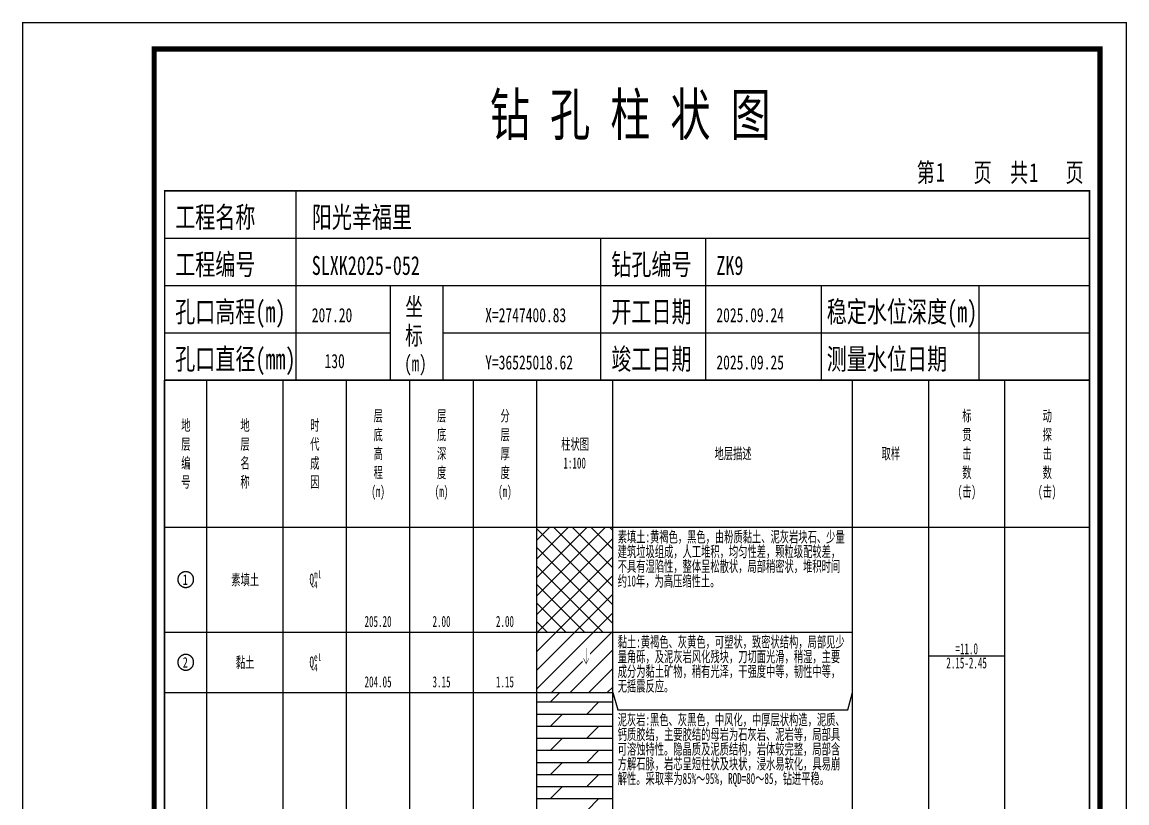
# Model space of a CAD drawing. Header units: millimetres. Extents: x 1264 to 9491, y 619 to 916.
# Drawn here: x 3045.8 to 3256.1, y 767.4 to 916 of the extents above; entities that cross this region are included whole.
import ezdxf
from ezdxf.enums import TextEntityAlignment as Align

# ---------------------------------------------------------------- set-up
doc = ezdxf.new("R2010")
doc.units = ezdxf.units.MM
doc.layers.add('GICAD_POU_TEXTS', color=7, linetype='Continuous')
doc.styles.add('LZ_FONT', font='simfang_0.ttf', dxfattribs={"width": 0.7, "height": 8})
doc.styles.add('成果图图块', font='simfang_0.ttf', dxfattribs={"height": 2.5})
doc.styles.add('成果图表体', font='simfang_0.ttf', dxfattribs={"width": 0.6, "height": 2.1})

# ---------------------------------------------------------------- blocks, each defined once
blk = doc.blocks.new('ZZT_DCBH_Z.dwg14', base_point=(-0.02, 0))
at = {"color": 7}
blk.add_polyline3d([(-1.52, 0.02, 0), (-1.52, -0.06, 0), (-1.52, -0.13, 0), (-1.51, -0.2, 0), (-1.5, -0.28, 0), (-1.48, -0.35, 0), (-1.46, -0.42, 0), (-1.44, -0.49, 0), (-1.41, -0.56, 0), (-1.38, -0.63, 0), (-1.35, -0.69, 0), (-1.31, -0.76, 0), (-1.27, -0.82, 0), (-1.23, -0.88, 0), (-1.18, -0.94, 0), (-1.14, -0.99, 0), (-1.09, -1.04, 0), (-1.03, -1.1, 0), (-0.98, -1.14, 0), (-0.92, -1.19, 0), (-0.86, -1.23, 0), (-0.8, -1.27, 0), (-0.73, -1.31, 0), (-0.67, -1.34, 0), (-0.6, -1.37, 0), (-0.53, -1.4, 0), (-0.46, -1.42, 0), (-0.39, -1.44, 0), (-0.32, -1.46, 0), (-0.25, -1.47, 0), (-0.17, -1.48, 0), (-0.1, -1.48, 0), (-0.02, -1.48, 0), (0.05, -1.48, 0), (0.12, -1.48, 0), (0.2, -1.47, 0), (0.27, -1.46, 0), (0.34, -1.44, 0), (0.41, -1.42, 0), (0.48, -1.4, 0), (0.55, -1.37, 0), (0.62, -1.34, 0), (0.68, -1.31, 0), (0.75, -1.27, 0), (0.81, -1.23, 0), (0.87, -1.19, 0), (0.93, -1.14, 0), (0.98, -1.1, 0), (1.04, -1.04, 0), (1.09, -0.99, 0), (1.13, -0.94, 0), (1.18, -0.88, 0), (1.22, -0.82, 0), (1.26, -0.76, 0), (1.3, -0.69, 0), (1.33, -0.63, 0), (1.36, -0.56, 0), (1.39, -0.49, 0), (1.41, -0.42, 0), (1.43, -0.35, 0), (1.45, -0.28, 0), (1.46, -0.2, 0), (1.47, -0.13, 0), (1.47, -0.06, 0), (1.48, 0.02, 0), (1.47, 0.09, 0), (1.47, 0.16, 0), (1.46, 0.24, 0), (1.45, 0.31, 0), (1.43, 0.38, 0), (1.41, 0.45, 0), (1.39, 0.52, 0), (1.36, 0.59, 0), (1.33, 0.66, 0), (1.3, 0.72, 0), (1.26, 0.79, 0), (1.22, 0.85, 0), (1.18, 0.91, 0), (1.13, 0.97, 0), (1.09, 1.02, 0), (1.04, 1.08, 0), (0.98, 1.13, 0), (0.93, 1.18, 0), (0.87, 1.22, 0), (0.81, 1.26, 0), (0.75, 1.3, 0), (0.68, 1.34, 0), (0.62, 1.37, 0), (0.55, 1.4, 0), (0.48, 1.43, 0), (0.41, 1.45, 0), (0.34, 1.47, 0), (0.27, 1.49, 0), (0.2, 1.5, 0), (0.12, 1.51, 0), (0.05, 1.51, 0), (-0.02, 1.52, 0), (-0.1, 1.51, 0), (-0.17, 1.51, 0), (-0.25, 1.5, 0), (-0.32, 1.49, 0), (-0.39, 1.47, 0), (-0.46, 1.45, 0), (-0.53, 1.43, 0), (-0.6, 1.4, 0), (-0.67, 1.37, 0), (-0.73, 1.34, 0), (-0.8, 1.3, 0), (-0.86, 1.26, 0), (-0.92, 1.22, 0), (-0.98, 1.18, 0), (-1.03, 1.13, 0), (-1.09, 1.08, 0), (-1.14, 1.02, 0), (-1.18, 0.97, 0), (-1.23, 0.91, 0), (-1.27, 0.85, 0), (-1.31, 0.79, 0), (-1.35, 0.72, 0), (-1.38, 0.66, 0), (-1.41, 0.59, 0), (-1.44, 0.52, 0), (-1.46, 0.45, 0), (-1.48, 0.38, 0), (-1.5, 0.31, 0), (-1.51, 0.24, 0), (-1.52, 0.16, 0), (-1.52, 0.09, 0), (-1.52, 0.02, 0)], dxfattribs=at)
at = {"layer": 'GICAD_POU_TEXTS', "color": 7, "style": '成果图图块', "width": 0.7}
blk.add_text('1', height=2, dxfattribs=at).set_placement((-0.11, -0.99), align=Align.CENTER)
blk = doc.blocks.new('ZZT_DCBH_Z.dwg15', base_point=(-0.02, 0))
at = {"color": 7}
blk.add_polyline3d([(-1.52, 0.02, 0), (-1.52, -0.06, 0), (-1.52, -0.13, 0), (-1.51, -0.2, 0), (-1.5, -0.28, 0), (-1.48, -0.35, 0), (-1.46, -0.42, 0), (-1.44, -0.49, 0), (-1.41, -0.56, 0), (-1.38, -0.63, 0), (-1.35, -0.69, 0), (-1.31, -0.76, 0), (-1.27, -0.82, 0), (-1.23, -0.88, 0), (-1.18, -0.94, 0), (-1.14, -0.99, 0), (-1.09, -1.04, 0), (-1.03, -1.1, 0), (-0.98, -1.14, 0), (-0.92, -1.19, 0), (-0.86, -1.23, 0), (-0.8, -1.27, 0), (-0.73, -1.31, 0), (-0.67, -1.34, 0), (-0.6, -1.37, 0), (-0.53, -1.4, 0), (-0.46, -1.42, 0), (-0.39, -1.44, 0), (-0.32, -1.46, 0), (-0.25, -1.47, 0), (-0.17, -1.48, 0), (-0.1, -1.48, 0), (-0.02, -1.48, 0), (0.05, -1.48, 0), (0.12, -1.48, 0), (0.2, -1.47, 0), (0.27, -1.46, 0), (0.34, -1.44, 0), (0.41, -1.42, 0), (0.48, -1.4, 0), (0.55, -1.37, 0), (0.62, -1.34, 0), (0.68, -1.31, 0), (0.75, -1.27, 0), (0.81, -1.23, 0), (0.87, -1.19, 0), (0.93, -1.14, 0), (0.98, -1.1, 0), (1.04, -1.04, 0), (1.09, -0.99, 0), (1.13, -0.94, 0), (1.18, -0.88, 0), (1.22, -0.82, 0), (1.26, -0.76, 0), (1.3, -0.69, 0), (1.33, -0.63, 0), (1.36, -0.56, 0), (1.39, -0.49, 0), (1.41, -0.42, 0), (1.43, -0.35, 0), (1.45, -0.28, 0), (1.46, -0.2, 0), (1.47, -0.13, 0), (1.47, -0.06, 0), (1.48, 0.02, 0), (1.47, 0.09, 0), (1.47, 0.16, 0), (1.46, 0.24, 0), (1.45, 0.31, 0), (1.43, 0.38, 0), (1.41, 0.45, 0), (1.39, 0.52, 0), (1.36, 0.59, 0), (1.33, 0.66, 0), (1.3, 0.72, 0), (1.26, 0.79, 0), (1.22, 0.85, 0), (1.18, 0.91, 0), (1.13, 0.97, 0), (1.09, 1.02, 0), (1.04, 1.08, 0), (0.98, 1.13, 0), (0.93, 1.18, 0), (0.87, 1.22, 0), (0.81, 1.26, 0), (0.75, 1.3, 0), (0.68, 1.34, 0), (0.62, 1.37, 0), (0.55, 1.4, 0), (0.48, 1.43, 0), (0.41, 1.45, 0), (0.34, 1.47, 0), (0.27, 1.49, 0), (0.2, 1.5, 0), (0.12, 1.51, 0), (0.05, 1.51, 0), (-0.02, 1.52, 0), (-0.1, 1.51, 0), (-0.17, 1.51, 0), (-0.25, 1.5, 0), (-0.32, 1.49, 0), (-0.39, 1.47, 0), (-0.46, 1.45, 0), (-0.53, 1.43, 0), (-0.6, 1.4, 0), (-0.67, 1.37, 0), (-0.73, 1.34, 0), (-0.8, 1.3, 0), (-0.86, 1.26, 0), (-0.92, 1.22, 0), (-0.98, 1.18, 0), (-1.03, 1.13, 0), (-1.09, 1.08, 0), (-1.14, 1.02, 0), (-1.18, 0.97, 0), (-1.23, 0.91, 0), (-1.27, 0.85, 0), (-1.31, 0.79, 0), (-1.35, 0.72, 0), (-1.38, 0.66, 0), (-1.41, 0.59, 0), (-1.44, 0.52, 0), (-1.46, 0.45, 0), (-1.48, 0.38, 0), (-1.5, 0.31, 0), (-1.51, 0.24, 0), (-1.52, 0.16, 0), (-1.52, 0.09, 0), (-1.52, 0.02, 0)], dxfattribs=at)
at = {"layer": 'GICAD_POU_TEXTS', "color": 7, "style": '成果图图块', "width": 0.7}
blk.add_text('2', height=2, dxfattribs=at).set_placement((-0.11, -0.99), align=Align.CENTER)
blk = doc.blocks.new('zztSLbg.dwg', base_point=(0.5, 1.5))
blk.add_wipeout([(-0.2, -0.2), (1.2, -0.2), (1.2, 3.2), (-0.2, 3.2)])
at = {"color": 7, "const_width": 0.1}
for points in [[(0.5, 3), (0.5, 0)], [(0, 1), (0.5, 0), (1, 1)]]:
    blk.add_lwpolyline(points, dxfattribs=at)
blk = doc.blocks.new('柱状图图框模板-(昇龙标准).dwg8', base_point=(27, 229))
for p, q in [((52, 229), (52, 265)), ((27, 256), (203, 256)), ((110, 229), (110, 256)), ((130, 229), (130, 256)), ((27, 247), (203, 247)), ((70, 229), (70, 247)), ((80, 229), (80, 247)), ((152, 229), (152, 247)), ((182, 229), (182, 247)), ((27, 238), (70, 238)), ((80, 238), (203, 238))]:
    blk.add_line(p, q)
for points, const_width in [([(0, 0), (210, 0), (210, 297), (0, 297)], 0.25), ([(25, 5), (205, 5), (205, 292), (25, 292)], 1), ([(27, 265), (203, 265), (203, 17), (27, 17)], 0.3)]:
    blk.add_lwpolyline(points, close=True, dxfattribs=dict(const_width=const_width))
at = {"const_width": 0.3}
blk.add_lwpolyline([(27, 229), (203, 229)], dxfattribs=at)
at = {"style": 'LZ_FONT', "width": 0.7}
for s, height, p in [('钻 孔 柱 状 图', 8, (88.9, 275.54)), ('第', 3.6, (170.12, 266.7)), ('1', 3.6, (173.78, 266.75)), ('页', 3.6, (180.96, 266.7)), ('共', 3.6, (187.88, 266.7)), ('1', 3.6, (191.54, 266.7)), ('页', 3.6, (198.44, 266.7)), ('工程名称', 4, (29, 258)), ('阳光幸福里', 4, (55, 258)), ('工程编号', 4, (29, 249)), ('SLXK2025-052', 3.6, (55, 249)), ('钻孔编号', 4, (112, 249)), ('ZK9', 3.6, (132, 249)), ('孔口高程(m)', 4, (29, 240)), ('坐', 3.5, (72.79, 241.24)), ('开工日期', 4, (112, 240)), ('稳定水位深度(m)', 4, (153, 240)), ('207.20', 2.7, (55, 240)), ('X=2747400.83', 2.7, (88, 240)), ('2025.09.24', 2.7, (132, 240)), ('标', 3.5, (72.79, 235.7)), ('孔口直径(mm)', 4, (29, 231)), ('竣工日期', 4, (112, 231)), ('测量水位日期', 4, (153, 231)), ('130', 2.7, (57.43, 231.26)), ('(m) ', 3, (72.59, 230.65)), ('Y=36525018.62', 2.7, (88, 231)), ('2025.09.25', 2.7, (132, 231))]:
    blk.add_text(s, height=height, dxfattribs=at).set_placement(p)

msp = doc.modelspace()

# ---------------------------------------------------------------- hatches: boundary and pattern name
at = {"linetype": 'Continuous'}
h = msp.add_hatch(dxfattribs=at)
h.set_pattern_fill('GKSTT', scale=0.5, style=0, pattern_type=2)
h.set_pattern_definition([(45, (0, 0), (-1.767767, 1.767767), []), (135, (0, 0), (-1.767767, -1.767767), [])])
h.paths.add_polyline_path([(3143.78, 799.89), (3158.26, 799.89), (3158.26, 819.89), (3143.78, 819.89)])
h = msp.add_hatch(dxfattribs=at)
h.set_pattern_fill('GKNXT', scale=0.5, style=0, pattern_type=2)
h.set_pattern_definition([(45, (0, 0), (-1.767767, 1.767767), [])])
h.paths.add_polyline_path([(3143.78, 788.39), (3158.26, 788.39), (3158.26, 799.89), (3143.78, 799.89)])
h = msp.add_hatch(dxfattribs=at)
h.set_pattern_fill('GKNHY1', scale=0.5, style=0, pattern_type=2)
h.set_pattern_definition([(0, (0, 0), (0, 2.3), []), (45, (0, 0), (4e-16, 4.5999997), [3.252691, -6.5053825])])
h.paths.add_polyline_path([(3143.78, 656.29), (3158.26, 656.29), (3158.26, 788.39), (3143.78, 788.39)])

# ---------------------------------------------------------------- linework, layer by layer
at = {"color": 0}
for p, q in [((3072.96, 819.89), (3081.01, 819.89)), ((3072.96, 799.89), (3072.96, 819.89)), ((3081.01, 799.89), (3081.01, 819.89)), ((3072.96, 799.89), (3081.01, 799.89)), ((3072.96, 799.89), (3081.01, 799.89)), ((3072.96, 788.39), (3072.96, 799.89)), ((3081.01, 788.39), (3081.01, 799.89)), ((3072.96, 788.39), (3081.01, 788.39)), ((3072.96, 788.39), (3081.01, 788.39)), ((3072.96, 656.29), (3072.96, 788.39)), ((3081.01, 656.29), (3081.01, 788.39))]:
    msp.add_line(p, q, dxfattribs=at)
for points in [[(3072.96, 847.89), (3081.01, 847.89)], [(3072.96, 819.89), (3072.96, 847.89)], [(3081.01, 819.89), (3081.01, 847.89)], [(3081.01, 847.89), (3095.49, 847.89)], [(3081.01, 819.89), (3081.01, 847.89)], [(3095.49, 819.89), (3095.49, 847.89)], [(3095.49, 847.89), (3107.56, 847.89)], [(3095.49, 819.89), (3095.49, 847.89)], [(3107.56, 819.89), (3107.56, 847.89)], [(3107.56, 847.89), (3119.63, 847.89)], [(3107.56, 819.89), (3107.56, 847.89)], [(3119.63, 819.89), (3119.63, 847.89)], [(3119.63, 847.89), (3131.71, 847.89)], [(3119.63, 819.89), (3119.63, 847.89)], [(3131.71, 819.89), (3131.71, 847.89)], [(3131.71, 847.89), (3143.78, 847.89)], [(3131.71, 819.89), (3131.71, 847.89)], [(3143.78, 819.89), (3143.78, 847.89)], [(3143.78, 847.89), (3158.26, 847.89)], [(3143.78, 819.89), (3143.78, 847.89)], [(3158.26, 819.89), (3158.26, 847.89)], [(3158.26, 847.89), (3203.89, 847.89)], [(3158.26, 819.89), (3158.26, 847.89)], [(3203.89, 819.89), (3203.89, 847.89)], [(3203.89, 847.89), (3218.38, 847.89)], [(3203.89, 819.89), (3203.89, 847.89)], [(3218.38, 819.89), (3218.38, 847.89)], [(3218.38, 847.89), (3232.86, 847.89)], [(3218.38, 819.89), (3218.38, 847.89)], [(3232.86, 819.89), (3232.86, 847.89)], [(3232.86, 847.89), (3248.96, 847.89)], [(3232.86, 819.89), (3232.86, 847.89)], [(3248.96, 819.89), (3248.96, 847.89)], [(3072.96, 819.89), (3081.01, 819.89)], [(3072.96, 635.89), (3072.96, 819.89)], [(3072.96, 819.89), (3081.01, 819.89)], [(3081.01, 635.89), (3081.01, 819.89)], [(3081.01, 819.89), (3095.49, 819.89)], [(3081.01, 635.89), (3081.01, 819.89)], [(3081.01, 819.89), (3095.49, 819.89)], [(3081.01, 819.89), (3095.49, 819.89)], [(3081.01, 799.89), (3081.01, 819.89)], [(3095.49, 635.89), (3095.49, 819.89)], [(3095.49, 799.89), (3095.49, 819.89)], [(3095.49, 819.89), (3107.56, 819.89)], [(3095.49, 635.89), (3095.49, 819.89)], [(3095.49, 819.89), (3107.56, 819.89)], [(3095.49, 819.89), (3107.56, 819.89)], [(3095.49, 799.89), (3095.49, 819.89)], [(3107.56, 635.89), (3107.56, 819.89)], [(3107.56, 799.89), (3107.56, 819.89)], [(3107.56, 819.89), (3119.63, 819.89)], [(3107.56, 635.89), (3107.56, 819.89)], [(3107.56, 819.89), (3119.63, 819.89)], [(3107.56, 819.89), (3119.63, 819.89)], [(3107.56, 799.89), (3107.56, 819.89)], [(3119.63, 635.89), (3119.63, 819.89)], [(3119.63, 799.89), (3119.63, 819.89)], [(3119.63, 819.89), (3131.71, 819.89)], [(3119.63, 635.89), (3119.63, 819.89)], [(3119.63, 819.89), (3131.71, 819.89)], [(3119.63, 819.89), (3131.71, 819.89)], [(3119.63, 799.89), (3119.63, 819.89)], [(3131.71, 635.89), (3131.71, 819.89)], [(3131.71, 799.89), (3131.71, 819.89)], [(3131.71, 819.89), (3143.78, 819.89)], [(3131.71, 635.89), (3131.71, 819.89)], [(3131.71, 819.89), (3143.78, 819.89)], [(3131.71, 819.89), (3143.78, 819.89)], [(3131.71, 799.89), (3131.71, 819.89)], [(3143.78, 635.89), (3143.78, 819.89)], [(3143.78, 799.89), (3143.78, 819.89)], [(3143.78, 819.89), (3158.26, 819.89)], [(3143.78, 635.89), (3143.78, 819.89)], [(3143.78, 819.89), (3158.26, 819.89)], [(3158.26, 635.89), (3158.26, 819.89)], [(3158.26, 819.89), (3203.89, 819.89)], [(3158.26, 635.89), (3158.26, 819.89)], [(3158.26, 819.89), (3203.89, 819.89)], [(3158.26, 819.89), (3203.89, 819.89)], [(3158.26, 799.89), (3158.26, 819.89)], [(3203.89, 635.89), (3203.89, 819.89)], [(3203.89, 799.89), (3203.89, 819.89)], [(3203.89, 819.89), (3218.38, 819.89)], [(3203.89, 635.89), (3203.89, 819.89)], [(3203.89, 819.89), (3218.38, 819.89)], [(3218.38, 635.89), (3218.38, 819.89)], [(3218.38, 819.89), (3232.86, 819.89)], [(3218.38, 635.89), (3218.38, 819.89)], [(3218.38, 819.89), (3232.86, 819.89)], [(3232.86, 635.89), (3232.86, 819.89)], [(3232.86, 819.89), (3248.96, 819.89)], [(3232.86, 635.89), (3232.86, 819.89)], [(3232.86, 819.89), (3248.96, 819.89)], [(3248.96, 635.89), (3248.96, 819.89)], [(3081.01, 799.89), (3095.49, 799.89)], [(3081.01, 799.89), (3095.49, 799.89)], [(3081.01, 788.39), (3081.01, 799.89)], [(3095.49, 788.39), (3095.49, 799.89)], [(3095.49, 799.89), (3107.56, 799.89)], [(3095.49, 799.89), (3107.56, 799.89)], [(3095.49, 788.39), (3095.49, 799.89)], [(3107.56, 788.39), (3107.56, 799.89)], [(3107.56, 799.89), (3119.63, 799.89)], [(3107.56, 799.89), (3119.63, 799.89)], [(3107.56, 788.39), (3107.56, 799.89)], [(3119.63, 788.39), (3119.63, 799.89)], [(3119.63, 799.89), (3131.71, 799.89)], [(3119.63, 799.89), (3131.71, 799.89)], [(3119.63, 788.39), (3119.63, 799.89)], [(3131.71, 788.39), (3131.71, 799.89)], [(3131.71, 799.89), (3143.78, 799.89)], [(3131.71, 799.89), (3143.78, 799.89)], [(3131.71, 788.39), (3131.71, 799.89)], [(3143.78, 788.39), (3143.78, 799.89)], [(3158.26, 799.89), (3203.89, 799.89)], [(3158.26, 788.39), (3158.26, 799.89)], [(3203.89, 788.39), (3203.89, 799.89)], [(3218.38, 795.39), (3232.86, 795.39)], [(3081.01, 788.39), (3095.49, 788.39)], [(3081.01, 788.39), (3095.49, 788.39)], [(3081.01, 656.29), (3081.01, 788.39)], [(3095.49, 656.29), (3095.49, 788.39)], [(3095.49, 788.39), (3107.56, 788.39)], [(3095.49, 788.39), (3107.56, 788.39)], [(3095.49, 656.29), (3095.49, 788.39)], [(3107.56, 656.29), (3107.56, 788.39)], [(3107.56, 788.39), (3119.63, 788.39)], [(3107.56, 788.39), (3119.63, 788.39)], [(3107.56, 656.29), (3107.56, 788.39)], [(3119.63, 656.29), (3119.63, 788.39)], [(3119.63, 788.39), (3131.71, 788.39)], [(3119.63, 788.39), (3131.71, 788.39)], [(3119.63, 656.29), (3119.63, 788.39)], [(3131.71, 656.29), (3131.71, 788.39)], [(3131.71, 788.39), (3143.78, 788.39)], [(3131.71, 788.39), (3143.78, 788.39)], [(3131.71, 656.29), (3131.71, 788.39)], [(3143.78, 656.29), (3143.78, 788.39)], [(3158.26, 788.39), (3159.18, 785.09)], [(3158.26, 656.29), (3158.26, 788.39)], [(3202.98, 785.09), (3203.89, 788.39)], [(3203.89, 656.29), (3203.89, 788.39)], [(3159.18, 785.09), (3202.98, 785.09)]]:
    msp.add_lwpolyline(points, dxfattribs=at)
at = {"color": 7, "flags": 128}
for points in [[(3143.78, 799.89), (3158.26, 799.89)], [(3143.78, 788.39), (3158.26, 788.39)]]:
    msp.add_lwpolyline(points, dxfattribs=at)

# ---------------------------------------------------------------- block references
for name, p in [('ZZT_DCBH_Z.dwg14', (3076.98, 809.89)), ('ZZT_DCBH_Z.dwg15', (3076.98, 794.14))]:
    msp.add_blockref(name, p)

# ---------------------------------------------------------------- texts
at = {"color": 0, "style": '成果图表体', "width": 0.6}
for s, height, p in [('层', 2.1, (3112.73, 840.04)), ('层', 2.1, (3124.8, 840.04)), ('分', 2.1, (3136.88, 840.04)), ('标', 2.1, (3224.75, 840.04)), ('动', 2.1, (3240.05, 840.04)), ('地', 2.1, (3076.12, 838.24)), ('地', 2.1, (3087.38, 838.24)), ('时', 2.1, (3100.66, 838.24)), ('层', 2.1, (3076.12, 834.64)), ('层', 2.1, (3087.38, 834.64)), ('代', 2.1, (3100.66, 834.64)), ('底', 2.1, (3112.73, 836.44)), ('底', 2.1, (3124.8, 836.44)), ('层', 2.1, (3136.88, 836.44)), ('柱状图', 2.1, (3148.42, 834.64)), ('贯', 2.1, (3224.75, 836.44)), ('探', 2.1, (3240.05, 836.44)), ('高', 2.1, (3112.73, 832.84)), ('深', 2.1, (3124.8, 832.84)), ('厚', 2.1, (3136.88, 832.84)), ('地层描述', 2.1, (3177.61, 832.84)), ('取样', 2.1, (3209.4, 832.84)), ('击', 2.1, (3224.75, 832.84)), ('击', 2.1, (3240.05, 832.84)), ('编', 2.1, (3076.12, 831.04)), ('名', 2.1, (3087.38, 831.04)), ('成', 2.1, (3100.66, 831.04)), ('1:100', 2.1, (3148.85, 831.04)), ('程', 2.1, (3112.73, 829.24)), ('度', 2.1, (3124.8, 829.24)), ('度', 2.1, (3136.88, 829.24)), ('数', 2.1, (3224.75, 829.24)), ('数', 2.1, (3240.05, 829.24)), ('号', 2.1, (3076.12, 827.44)), ('称', 2.1, (3087.38, 827.44)), ('因', 2.1, (3100.66, 827.44)), ('(m)', 2.1, (3112.3, 825.64)), ('(m)', 2.1, (3124.37, 825.64)), ('(m)', 2.1, (3136.44, 825.64)), ('(击)', 2.1, (3223.89, 825.64)), ('(击)', 2.1, (3239.18, 825.64)), ('ml', 1.4, (3101.38, 810.17)), ('素填土', 2.1, (3085.65, 808.84)), ('Q', 2.1, (3100.52, 808.91)), ('4', 1.4, (3101.38, 808.21)), ('205.20', 2.1, (3111, 800.89)), ('2.00', 2.1, (3123.94, 800.89)), ('2.00', 2.1, (3136.01, 800.89)), ('=11.0', 2.1, (3223.46, 795.69)), ('黏土', 2.1, (3086.52, 793.09)), ('Q', 2.1, (3100.52, 793.16)), ('el', 1.4, (3101.38, 794.42)), ('2.15-2.45', 2.1, (3221.72, 792.99)), ('4', 1.4, (3101.38, 792.46)), ('204.05', 2.1, (3111, 789.39)), ('3.15', 2.1, (3123.94, 789.39)), ('1.15', 2.1, (3136.01, 789.39))]:
    msp.add_text(s, height=height, dxfattribs=at).set_placement(p)
at = {"color": 0, "char_height": 2.1, "width": 43.8045, "attachment_point": 1, "line_spacing_factor": 0.8, "style": '成果图表体'}
for s, insert in [('\\A1;素填土:黄褐色，黑色，由粉质黏土、泥灰岩块石、少量建筑垃圾组成，人工堆积，均匀性差，颗粒级配较差，不具有湿陷性，整体呈松散状，局部稍密状，堆积时间约10年，为高压缩性土。', (3159.18, 819.09)), ('\\A1;黏土:黄褐色、灰黄色，可塑状，致密状结构，局部见少量角砾，及泥灰岩风化残块，刀切面光滑，稍湿，主要成分为黏土矿物，稍有光泽，干强度中等，韧性中等，无摇震反应。', (3159.18, 799.09)), ('\\A1;泥灰岩:黑色、灰黑色，中风化，中厚层状构造，泥质、钙质胶结，主要胶结的母岩为石灰岩、泥岩等，局部具可溶蚀特性。隐晶质及泥质结构，岩体较完整，局部含方解石脉，岩芯呈短柱状及块状，浸水易软化，具易崩解性。采取率为85%～95%，RQD=80～85，钻进平稳。', (3159.18, 784.29))]:
    msp.add_mtext(s, dxfattribs=dict(at, insert=insert))

# ---------------------------------------------------------------- next in the draw order: block references
msp.add_blockref('zztSLbg.dwg', (3153.19, 795.39))

# ---------------------------------------------------------------- next in the draw order: block references
msp.add_blockref('柱状图图框模板-(昇龙标准).dwg8', (3072.96, 847.89))

doc.saveas('drawing.dxf')
